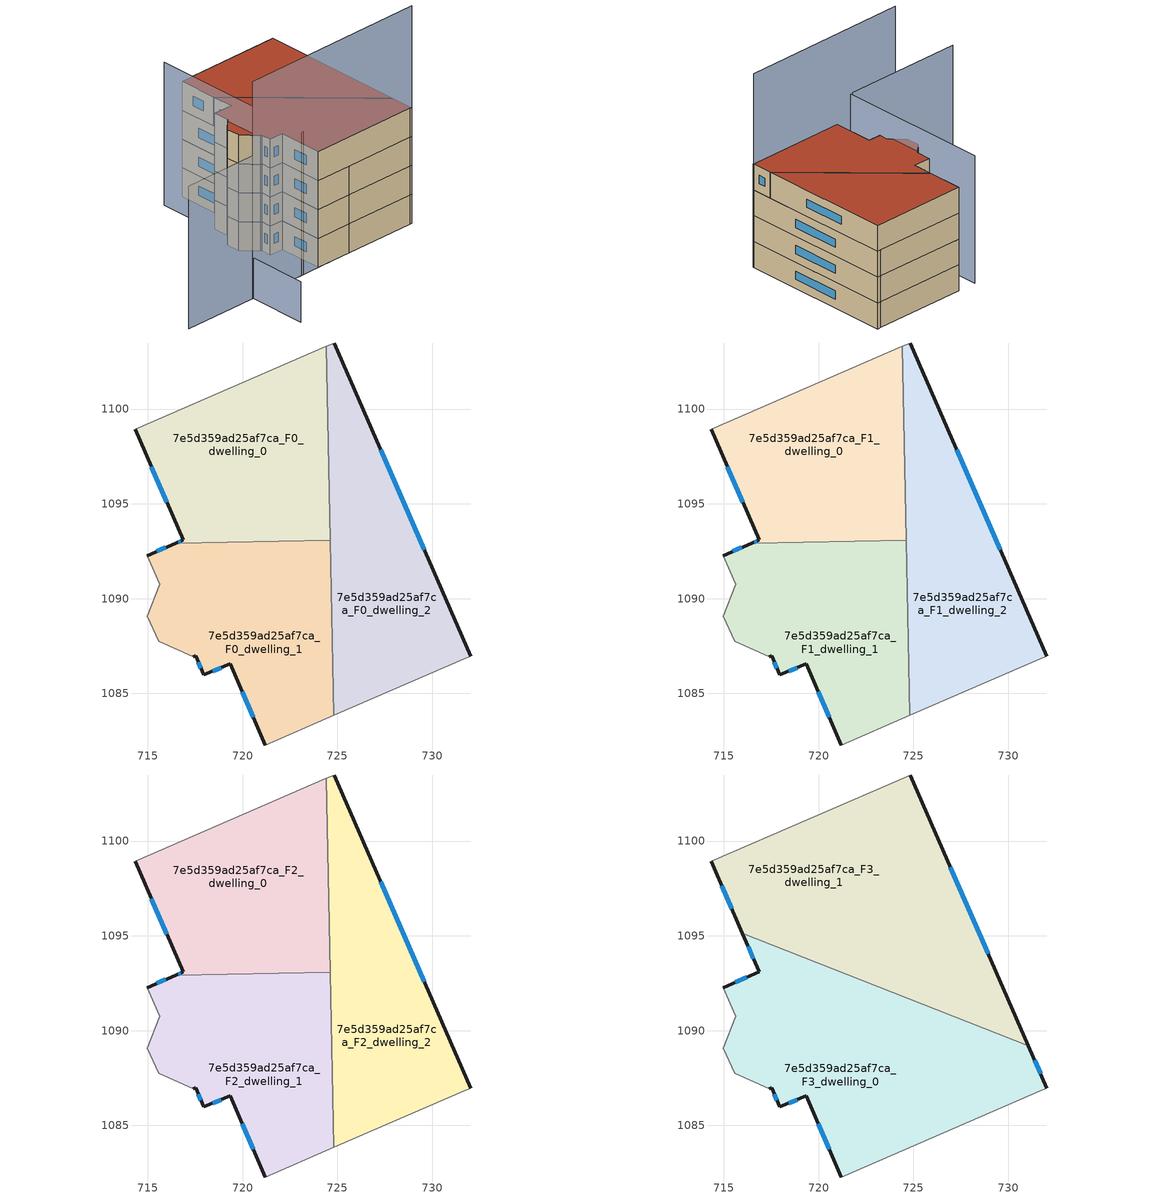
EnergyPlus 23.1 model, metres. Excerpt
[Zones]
7e5d359ad25af7ca_F0_dwelling_0
 floor ground (EU_floor_Construction): 724.41,1103.3 724.61,1093.08 716.46,1092.92 716.86,1093.1 714.33,1098.93 z0
 wall outside (EU_wall_Construction): 714.33,1098.93 716.86,1093.1 716.46,1092.92 z0:3
 wall to 7e5d359ad25af7ca_F0_dwelling_1 (EU_wall_Construction): 716.46,1092.92 724.61,1093.08 z0:3
 wall adiabatic (EU_wall_Construction): 724.41,1103.3 714.33,1098.93 z0:3
 wall to 7e5d359ad25af7ca_F0_dwelling_2 (EU_wall_Construction): 724.61,1093.08 724.41,1103.3 z0:3
 window (EU_Window_Construction): 716.73,1093.04 716.6,1092.98 / 715.19,1096.95 716,1095.08 z1.02:1.98
7e5d359ad25af7ca_F0_dwelling_1
 floor ground (EU_floor_Construction): 724.61,1093.08 724.8,1083.83 721.21,1082.28 719.34,1086.55 717.94,1085.98 717.53,1086.99 717.4,1086.94 715.58,1087.75 714.96,1089.06 715.63,1090.75 714.96,1092.27 716.46,1092.92 z0
 wall outside (EU_wall_Construction): 717.4,1086.94 717.53,1086.99 717.94,1085.98 719.34,1086.55 721.21,1082.28 / 716.46,1092.92 714.96,1092.27 z0:3
 wall adiabatic (EU_wall_Construction): 714.96,1092.27 715.63,1090.75 714.96,1089.06 715.58,1087.75 717.4,1086.94 / 721.21,1082.28 724.8,1083.83 z0:3
 wall to 7e5d359ad25af7ca_F0_dwelling_2 (EU_wall_Construction): 724.8,1083.83 724.61,1093.08 z0:3
 window (EU_Window_Construction): 719.98,1085.1 720.57,1083.73 / 718.42,1086.17 718.87,1086.36 / 717.67,1086.65 717.8,1086.32 / 715.95,1092.7 715.47,1092.49 z1.02:1.98
7e5d359ad25af7ca_F0_dwelling_2
 floor ground (EU_floor_Construction): 724.84,1103.49 732.04,1086.96 731.81,1086.88 724.8,1083.83 724.41,1103.3 z0
 wall outside (EU_wall_Construction): 732.04,1086.96 724.84,1103.49 z0:3
 wall adiabatic (EU_wall_Construction): 724.8,1083.83 731.81,1086.88 732.04,1086.96 / 724.84,1103.49 724.41,1103.3 z0:3
 window (EU_Window_Construction): 729.59,1092.59 727.29,1097.86 z1.02:1.98
7e5d359ad25af7ca_F1_dwelling_0
 floor to 7e5d359ad25af7ca_F0_dwelling_0 (EU_floor_Construction): 724.41,1103.3 724.61,1093.08 716.46,1092.92 716.86,1093.1 714.33,1098.93 z3
 wall outside (EU_wall_Construction): 714.33,1098.93 716.86,1093.1 716.46,1092.92 z3:6
 wall to 7e5d359ad25af7ca_F1_dwelling_1 (EU_wall_Construction): 716.46,1092.92 724.61,1093.08 z3:6
 wall adiabatic (EU_wall_Construction): 724.41,1103.3 714.33,1098.93 z3:6
 wall to 7e5d359ad25af7ca_F1_dwelling_2 (EU_wall_Construction): 724.61,1093.08 724.41,1103.3 z3:6
 window (EU_Window_Construction): 716.73,1093.04 716.6,1092.98 / 715.19,1096.95 716,1095.08 z4.02:4.98
7e5d359ad25af7ca_F1_dwelling_1
 floor to 7e5d359ad25af7ca_F0_dwelling_1 (EU_floor_Construction): 724.61,1093.08 724.8,1083.83 721.21,1082.28 719.34,1086.55 717.94,1085.98 717.53,1086.99 717.4,1086.94 715.58,1087.75 714.96,1089.06 715.63,1090.75 714.96,1092.27 716.46,1092.92 z3
 wall outside (EU_wall_Construction): 717.4,1086.94 717.53,1086.99 717.94,1085.98 719.34,1086.55 721.21,1082.28 / 716.46,1092.92 714.96,1092.27 z3:6
 wall adiabatic (EU_wall_Construction): 714.96,1092.27 715.63,1090.75 714.96,1089.06 715.58,1087.75 717.4,1086.94 / 721.21,1082.28 724.8,1083.83 z3:6
 wall to 7e5d359ad25af7ca_F1_dwelling_2 (EU_wall_Construction): 724.8,1083.83 724.61,1093.08 z3:6
 window (EU_Window_Construction): 719.98,1085.1 720.57,1083.73 / 718.42,1086.17 718.87,1086.36 / 717.67,1086.65 717.8,1086.32 / 715.95,1092.7 715.47,1092.49 z4.02:4.98
7e5d359ad25af7ca_F1_dwelling_2
 floor to 7e5d359ad25af7ca_F0_dwelling_2 (EU_floor_Construction): 724.84,1103.49 732.04,1086.96 731.81,1086.88 724.8,1083.83 724.41,1103.3 z3
 wall outside (EU_wall_Construction): 732.04,1086.96 724.84,1103.49 z3:6
 wall adiabatic (EU_wall_Construction): 724.8,1083.83 731.81,1086.88 732.04,1086.96 / 724.84,1103.49 724.41,1103.3 z3:6
 window (EU_Window_Construction): 729.59,1092.59 727.29,1097.86 z4.02:4.98
7e5d359ad25af7ca_F2_dwelling_0
 floor to 7e5d359ad25af7ca_F1_dwelling_0 (EU_floor_Construction): 724.41,1103.3 724.61,1093.08 716.46,1092.92 716.86,1093.1 714.33,1098.93 z6
 wall outside (EU_wall_Construction): 714.33,1098.93 716.86,1093.1 716.46,1092.92 z6:9
 wall to 7e5d359ad25af7ca_F2_dwelling_1 (EU_wall_Construction): 716.46,1092.92 724.61,1093.08 z6:9
 wall adiabatic (EU_wall_Construction): 724.41,1103.3 714.33,1098.93 z6:9
 wall to 7e5d359ad25af7ca_F2_dwelling_2 (EU_wall_Construction): 724.61,1093.08 724.41,1103.3 z6:9
 window (EU_Window_Construction): 716.73,1093.04 716.6,1092.98 / 715.19,1096.95 716,1095.08 z7.02:7.98
7e5d359ad25af7ca_F2_dwelling_1
 floor to 7e5d359ad25af7ca_F1_dwelling_1 (EU_floor_Construction): 724.61,1093.08 724.8,1083.83 721.21,1082.28 719.34,1086.55 717.94,1085.98 717.53,1086.99 717.4,1086.94 715.58,1087.75 714.96,1089.06 715.63,1090.75 714.96,1092.27 716.46,1092.92 z6
 wall outside (EU_wall_Construction): 717.4,1086.94 717.53,1086.99 717.94,1085.98 719.34,1086.55 721.21,1082.28 / 716.46,1092.92 714.96,1092.27 z6:9
 wall adiabatic (EU_wall_Construction): 714.96,1092.27 715.63,1090.75 714.96,1089.06 715.58,1087.75 717.4,1086.94 / 721.21,1082.28 724.8,1083.83 z6:9
 wall to 7e5d359ad25af7ca_F2_dwelling_2 (EU_wall_Construction): 724.8,1083.83 724.61,1093.08 z6:9
 window (EU_Window_Construction): 719.98,1085.1 720.57,1083.73 / 718.42,1086.17 718.87,1086.36 / 717.67,1086.65 717.8,1086.32 / 715.95,1092.7 715.47,1092.49 z7.02:7.98
7e5d359ad25af7ca_F2_dwelling_2
 floor to 7e5d359ad25af7ca_F1_dwelling_2 (EU_floor_Construction): 724.84,1103.49 732.04,1086.96 731.81,1086.88 724.8,1083.83 724.41,1103.3 z6
 wall outside (EU_wall_Construction): 732.04,1086.96 724.84,1103.49 z6:9
 wall adiabatic (EU_wall_Construction): 724.8,1083.83 731.81,1086.88 732.04,1086.96 / 724.84,1103.49 724.41,1103.3 z6:9
 window (EU_Window_Construction): 729.59,1092.59 727.29,1097.86 z7.02:7.98
7e5d359ad25af7ca_F3_dwelling_0
 floor to 7e5d359ad25af7ca_F2_dwelling_1 (EU_floor_Construction): 724.64,1091.74 724.79,1083.83 721.21,1082.28 719.34,1086.55 717.94,1085.98 717.53,1086.99 717.4,1086.94 715.58,1087.75 714.96,1089.06 715.63,1090.75 714.96,1092.27 716.46,1092.92 721.38,1093.02 z9
 floor to 7e5d359ad25af7ca_F2_dwelling_0 (EU_floor_Construction): 721.38,1093.02 716.46,1092.92 716.86,1093.1 715.97,1095.15 z9
 floor to 7e5d359ad25af7ca_F2_dwelling_2 (EU_floor_Construction): 731.06,1089.21 732.04,1086.96 731.81,1086.88 724.79,1083.83 724.64,1091.74 z9
 wall outside (EU_wall_Construction): 717.4,1086.94 717.53,1086.99 717.94,1085.98 719.34,1086.55 721.21,1082.28 / 715.97,1095.15 716.86,1093.1 714.96,1092.27 / 732.04,1086.96 731.06,1089.21 z9:12
 wall adiabatic (EU_wall_Construction): 721.21,1082.28 731.81,1086.88 732.04,1086.96 / 714.96,1092.27 715.63,1090.75 714.96,1089.06 715.58,1087.75 717.4,1086.94 z9:12
 wall to 7e5d359ad25af7ca_F3_dwelling_1 (EU_wall_Construction): 731.06,1089.21 715.97,1095.15 z9:12
 window (EU_Window_Construction): 719.98,1085.1 720.57,1083.73 / 718.42,1086.17 718.87,1086.36 / 717.67,1086.65 717.8,1086.32 / 716.22,1092.82 715.61,1092.55 / 716.28,1094.45 716.56,1093.8 / 731.71,1087.73 731.4,1088.45 z10.02:10.98
 roof outside (EU_roof_Construction): 731.81,1086.88 732.04,1086.96 731.06,1089.21 715.97,1095.15 716.86,1093.1 714.96,1092.27 715.63,1090.75 714.96,1089.06 715.58,1087.75 717.4,1086.94 717.53,1086.99 717.94,1085.98 719.34,1086.55 721.21,1082.28 z12
7e5d359ad25af7ca_F3_dwelling_1
 floor to 7e5d359ad25af7ca_F2_dwelling_0 (EU_floor_Construction): 724.41,1103.3 724.61,1093.08 721.38,1093.02 715.97,1095.15 714.33,1098.93 z9
 floor to 7e5d359ad25af7ca_F2_dwelling_2 (EU_floor_Construction): 724.84,1103.49 731.06,1089.21 724.64,1091.74 724.41,1103.3 z9
 floor to 7e5d359ad25af7ca_F2_dwelling_1 (EU_floor_Construction): 724.61,1093.08 724.64,1091.74 721.38,1093.02 z9
 wall outside (EU_wall_Construction): 714.33,1098.93 715.97,1095.15 / 731.06,1089.21 724.84,1103.49 z9:12
 wall adiabatic (EU_wall_Construction): 724.84,1103.49 714.33,1098.93 z9:12
 window (EU_Window_Construction): 714.89,1097.65 715.41,1096.44 / 728.95,1094.07 726.96,1098.63 z10.02:10.98
 roof outside (EU_roof_Construction): 731.06,1089.21 724.84,1103.49 714.33,1098.93 715.97,1095.15 z12
shading: 713.6,1078.94 732.05,1087.03 z0:22.5; 713.66,1079 716.12,1073.33 z0:4.2; 712.26,1098.07 719.47,1081.51 / 719.47,1081.51 706.17,1075.72 z0:14.8
[Building]
EU S2 Campaign: North Axis=0; Terrain=City; Solar Distribution=FullExterior
[Site:Location]
Vienna: Latitude=48; Longitude=16.5; Time Zone=1; Elevation=183
[SizingPeriod:WeatherFileDays]
AnnualSizingPeriod: Begin Month=1; Begin Day of Month=1; End Month=12; End Day of Month=31; Day of Week for Start Day=Monday; Use Weather File Daylight Saving Period=No; Use Weather File Rain and Snow Indicators=No
[MATERIAL]
EU_InternalMass_Material: Roughness=MediumRough; Thickness=0.1; Conductivity=1; Density=1800; Specific Heat=900; Thermal Absorptance=0.9; Solar Absorptance=0.7; Visible Absorptance=0.7
[MATERIAL:NOMASS] Roughness=MediumRough; Thermal Absorptance=0.9; Solar Absorptance=0.7; Visible Absorptance=0.7
Name | Thermal Resistance
EU_wall_NoMass | 0.942466
EU_roof_NoMass | 0.551687
EU_floor_NoMass | 0.66527
[WINDOWMATERIAL:SIMPLEGLAZINGSYSTEM]
EU_Window_SimpleGlazing: UFactor=2.03367; Solar Heat Gain Coefficient=0.65; Visible Transmittance=0.65
[CONSTRUCTION]
EU_wall_Construction: EU_wall_NoMass
EU_roof_Construction: EU_roof_NoMass
EU_floor_Construction: EU_floor_NoMass
EU_Window_Construction: EU_Window_SimpleGlazing
EU_InternalMass_Construction: EU_InternalMass_Material
[ZONE] Type=1; Multiplier=1; Ceiling Height=autocalculate; Floor Area=autocalculate; Part of Total Floor Area=Yes
Name | Volume
7e5d359ad25af7ca_F0_dwelling_0; 7e5d359ad25af7ca_F1_dwelling_0; 7e5d359ad25af7ca_F2_dwelling_0 | 225.761
7e5d359ad25af7ca_F3_dwelling_0 | 338.67
7e5d359ad25af7ca_F0_dwelling_1; 7e5d359ad25af7ca_F1_dwelling_1; 7e5d359ad25af7ca_F2_dwelling_1 | 225.773
7e5d359ad25af7ca_F3_dwelling_1 | 338.631
7e5d359ad25af7ca_F0_dwelling_2; 7e5d359ad25af7ca_F1_dwelling_2; 7e5d359ad25af7ca_F2_dwelling_2 | 225.77
[INTERNALMASS] Construction=EU_InternalMass_Construction
Name | Zone or ZoneList | Surface Area
7e5d359ad25af7ca_F0_dwelling_0_EU_InternalMass | 7e5d359ad25af7ca_F0_dwelling_0 | 75.2544
7e5d359ad25af7ca_F0_dwelling_1_EU_InternalMass | 7e5d359ad25af7ca_F0_dwelling_1 | 75.2577
7e5d359ad25af7ca_F0_dwelling_2_EU_InternalMass | 7e5d359ad25af7ca_F0_dwelling_2 | 75.257
7e5d359ad25af7ca_F1_dwelling_0_EU_InternalMass | 7e5d359ad25af7ca_F1_dwelling_0 | 75.2544
7e5d359ad25af7ca_F1_dwelling_1_EU_InternalMass | 7e5d359ad25af7ca_F1_dwelling_1 | 75.2577
7e5d359ad25af7ca_F1_dwelling_2_EU_InternalMass | 7e5d359ad25af7ca_F1_dwelling_2 | 75.257
7e5d359ad25af7ca_F2_dwelling_0_EU_InternalMass | 7e5d359ad25af7ca_F2_dwelling_0 | 75.2544
7e5d359ad25af7ca_F2_dwelling_1_EU_InternalMass | 7e5d359ad25af7ca_F2_dwelling_1 | 75.2577
7e5d359ad25af7ca_F2_dwelling_2_EU_InternalMass | 7e5d359ad25af7ca_F2_dwelling_2 | 75.257
7e5d359ad25af7ca_F3_dwelling_0_EU_InternalMass | 7e5d359ad25af7ca_F3_dwelling_0 | 112.89
7e5d359ad25af7ca_F3_dwelling_1_EU_InternalMass | 7e5d359ad25af7ca_F3_dwelling_1 | 112.877
[OTHEREQUIPMENT] Fuel Type=Electricity; Design Level Calculation Method=Watts/Area; Power per Zone Floor Area=1; Fraction Latent=0; Fraction Radiant=0; Fraction Lost=0; Carbon Dioxide Generation Rate=0; EndUse Subcategory=EU_Step8_InternalGains
Name | Zone or ZoneList or Space or SpaceList | Schedule
EU_Step8_InternalGain_7e5d359ad25af7ca_F0_dwelling_0_f000 | 7e5d359ad25af7ca_F0_dwelling_0 | EU_Step8_GainSchedule_7e5d359ad25af7ca_F0_dwelling_0_f000
EU_Step8_InternalGain_7e5d359ad25af7ca_F0_dwelling_1_f000 | 7e5d359ad25af7ca_F0_dwelling_1 | EU_Step8_GainSchedule_7e5d359ad25af7ca_F0_dwelling_1_f000
EU_Step8_InternalGain_7e5d359ad25af7ca_F0_dwelling_2_f000 | 7e5d359ad25af7ca_F0_dwelling_2 | EU_Step8_GainSchedule_7e5d359ad25af7ca_F0_dwelling_2_f000
EU_Step8_InternalGain_7e5d359ad25af7ca_F1_dwelling_0_f000 | 7e5d359ad25af7ca_F1_dwelling_0 | EU_Step8_GainSchedule_7e5d359ad25af7ca_F1_dwelling_0_f000
EU_Step8_InternalGain_7e5d359ad25af7ca_F1_dwelling_1_f000 | 7e5d359ad25af7ca_F1_dwelling_1 | EU_Step8_GainSchedule_7e5d359ad25af7ca_F1_dwelling_1_f000
EU_Step8_InternalGain_7e5d359ad25af7ca_F1_dwelling_2_f000 | 7e5d359ad25af7ca_F1_dwelling_2 | EU_Step8_GainSchedule_7e5d359ad25af7ca_F1_dwelling_2_f000
EU_Step8_InternalGain_7e5d359ad25af7ca_F2_dwelling_0_f000 | 7e5d359ad25af7ca_F2_dwelling_0 | EU_Step8_GainSchedule_7e5d359ad25af7ca_F2_dwelling_0_f000
EU_Step8_InternalGain_7e5d359ad25af7ca_F2_dwelling_1_f000 | 7e5d359ad25af7ca_F2_dwelling_1 | EU_Step8_GainSchedule_7e5d359ad25af7ca_F2_dwelling_1_f000
EU_Step8_InternalGain_7e5d359ad25af7ca_F2_dwelling_2_f000 | 7e5d359ad25af7ca_F2_dwelling_2 | EU_Step8_GainSchedule_7e5d359ad25af7ca_F2_dwelling_2_f000
EU_Step8_InternalGain_7e5d359ad25af7ca_F3_dwelling_0_f000 | 7e5d359ad25af7ca_F3_dwelling_0 | EU_Step8_GainSchedule_7e5d359ad25af7ca_F3_dwelling_0_f000
EU_Step8_InternalGain_7e5d359ad25af7ca_F3_dwelling_1_f000 | 7e5d359ad25af7ca_F3_dwelling_1 | EU_Step8_GainSchedule_7e5d359ad25af7ca_F3_dwelling_1_f000
[ZONEVENTILATION:DESIGNFLOWRATE] Schedule=EU_AlwaysOn; Design Flow Rate Calculation Method=AirChanges/Hour; Air Changes per Hour=0.530523; Ventilation Type=Natural; Fan Pressure Rise=0; Fan Total Efficiency=1; Constant Term Coefficient=1; Temperature Term Coefficient=0; Velocity Term Coefficient=0; Velocity Squared Term Coefficient=0; Minimum Indoor Temperature=-100; Maximum Indoor Temperature=100; Delta Temperature=-100; Minimum Outdoor Temperature=-100; Maximum Outdoor Temperature=100; Maximum Wind Speed=40
Name | Zone or ZoneList or Space or SpaceList
EU_ConstantAir_7e5d359ad25af7ca_F0_dwelling_0 | 7e5d359ad25af7ca_F0_dwelling_0
EU_ConstantAir_7e5d359ad25af7ca_F0_dwelling_1 | 7e5d359ad25af7ca_F0_dwelling_1
EU_ConstantAir_7e5d359ad25af7ca_F0_dwelling_2 | 7e5d359ad25af7ca_F0_dwelling_2
EU_ConstantAir_7e5d359ad25af7ca_F1_dwelling_0 | 7e5d359ad25af7ca_F1_dwelling_0
EU_ConstantAir_7e5d359ad25af7ca_F1_dwelling_1 | 7e5d359ad25af7ca_F1_dwelling_1
EU_ConstantAir_7e5d359ad25af7ca_F1_dwelling_2 | 7e5d359ad25af7ca_F1_dwelling_2
EU_ConstantAir_7e5d359ad25af7ca_F2_dwelling_0 | 7e5d359ad25af7ca_F2_dwelling_0
EU_ConstantAir_7e5d359ad25af7ca_F2_dwelling_1 | 7e5d359ad25af7ca_F2_dwelling_1
EU_ConstantAir_7e5d359ad25af7ca_F2_dwelling_2 | 7e5d359ad25af7ca_F2_dwelling_2
EU_ConstantAir_7e5d359ad25af7ca_F3_dwelling_0 | 7e5d359ad25af7ca_F3_dwelling_0
EU_ConstantAir_7e5d359ad25af7ca_F3_dwelling_1 | 7e5d359ad25af7ca_F3_dwelling_1
[HVACTEMPLATE:THERMOSTAT] Constant Heating Setpoint=20; Constant Cooling Setpoint=50
EU_HeatOnly_7e5d359ad25af7ca_F0_dwelling_0; EU_HeatOnly_7e5d359ad25af7ca_F0_dwelling_1; EU_HeatOnly_7e5d359ad25af7ca_F0_dwelling_2; EU_HeatOnly_7e5d359ad25af7ca_F1_dwelling_0; EU_HeatOnly_7e5d359ad25af7ca_F1_dwelling_1; EU_HeatOnly_7e5d359ad25af7ca_F1_dwelling_2; EU_HeatOnly_7e5d359ad25af7ca_F2_dwelling_0; EU_HeatOnly_7e5d359ad25af7ca_F2_dwelling_1; EU_HeatOnly_7e5d359ad25af7ca_F2_dwelling_2; EU_HeatOnly_7e5d359ad25af7ca_F3_dwelling_0; EU_HeatOnly_7e5d359ad25af7ca_F3_dwelling_1
[HVACTEMPLATE:ZONE:IDEALLOADSAIRSYSTEM] System Availability Schedule=EU_AlwaysOn; Maximum Heating Supply Air Temperature=50; Minimum Cooling Supply Air Temperature=13; Maximum Heating Supply Air Humidity Ratio=0.0156; Minimum Cooling Supply Air Humidity Ratio=0.0077; Heating Limit=NoLimit; Cooling Limit=NoLimit; Heating Availability Schedule=EU_AlwaysOn; Cooling Availability Schedule=EU_CoolingOff; Dehumidification Control Type=ConstantSensibleHeatRatio; Cooling Sensible Heat Ratio=0.7; Dehumidification Setpoint=60; Humidification Control Type=None; Humidification Setpoint=30; Outdoor Air Method=None; Outdoor Air Flow Rate per Person=0.00944; Outdoor Air Flow Rate per Zone Floor Area=0; Outdoor Air Flow Rate per Zone=0; Demand Controlled Ventilation Type=None; Outdoor Air Economizer Type=NoEconomizer; Heat Recovery Type=None; Sensible Heat Recovery Effectiveness=0.7; Latent Heat Recovery Effectiveness=0.65
Name | Template Thermostat
7e5d359ad25af7ca_F0_dwelling_0 | EU_HeatOnly_7e5d359ad25af7ca_F0_dwelling_0
7e5d359ad25af7ca_F0_dwelling_1 | EU_HeatOnly_7e5d359ad25af7ca_F0_dwelling_1
7e5d359ad25af7ca_F0_dwelling_2 | EU_HeatOnly_7e5d359ad25af7ca_F0_dwelling_2
7e5d359ad25af7ca_F1_dwelling_0 | EU_HeatOnly_7e5d359ad25af7ca_F1_dwelling_0
7e5d359ad25af7ca_F1_dwelling_1 | EU_HeatOnly_7e5d359ad25af7ca_F1_dwelling_1
7e5d359ad25af7ca_F1_dwelling_2 | EU_HeatOnly_7e5d359ad25af7ca_F1_dwelling_2
7e5d359ad25af7ca_F2_dwelling_0 | EU_HeatOnly_7e5d359ad25af7ca_F2_dwelling_0
7e5d359ad25af7ca_F2_dwelling_1 | EU_HeatOnly_7e5d359ad25af7ca_F2_dwelling_1
7e5d359ad25af7ca_F2_dwelling_2 | EU_HeatOnly_7e5d359ad25af7ca_F2_dwelling_2
7e5d359ad25af7ca_F3_dwelling_0 | EU_HeatOnly_7e5d359ad25af7ca_F3_dwelling_0
7e5d359ad25af7ca_F3_dwelling_1 | EU_HeatOnly_7e5d359ad25af7ca_F3_dwelling_1
[SIZING:ZONE] Zone Cooling Design Supply Air Temperature Input Method=SupplyAirTemperature; Zone Cooling Design Supply Air Temperature=13; Zone Heating Design Supply Air Temperature Input Method=SupplyAirTemperature; Zone Heating Design Supply Air Temperature=50; Zone Cooling Design Supply Air Humidity Ratio=0.008; Zone Heating Design Supply Air Humidity Ratio=0.008; Cooling Design Air Flow Method=DesignDay; Cooling Design Air Flow Rate=0; Cooling Minimum Air Flow per Zone Floor Area=0.000762; Cooling Minimum Air Flow=0; Cooling Minimum Air Flow Fraction=0.2; Heating Design Air Flow Method=DesignDay; Heating Design Air Flow Rate=0; Heating Maximum Air Flow per Zone Floor Area=0.002032; Heating Maximum Air Flow=0.141576; Heating Maximum Air Flow Fraction=0.3; Account for Dedicated Outdoor Air System=No; Dedicated Outdoor Air System Control Strategy=NeutralSupplyAir; Dedicated Outdoor Air Low Setpoint Temperature for Design=autosize; Dedicated Outdoor Air High Setpoint Temperature for Design=autosize; Zone Load Sizing Method=Sensible Load Only No Latent Load; Zone Latent Cooling Design Supply Air Humidity Ratio Input Method=HumidityRatioDifference; Zone Cooling Design Supply Air Humidity Ratio Difference=0.005; Zone Latent Heating Design Supply Air Humidity Ratio Input Method=HumidityRatioDifference; Zone Humidification Design Supply Air Humidity Ratio Difference=0.005
7e5d359ad25af7ca_F0_dwelling_0; 7e5d359ad25af7ca_F0_dwelling_1; 7e5d359ad25af7ca_F0_dwelling_2; 7e5d359ad25af7ca_F1_dwelling_0; 7e5d359ad25af7ca_F1_dwelling_1; 7e5d359ad25af7ca_F1_dwelling_2; 7e5d359ad25af7ca_F2_dwelling_0; 7e5d359ad25af7ca_F2_dwelling_1; 7e5d359ad25af7ca_F2_dwelling_2; 7e5d359ad25af7ca_F3_dwelling_0; 7e5d359ad25af7ca_F3_dwelling_1
[SCHEDULE:CONSTANT]
Name | Hourly Value
EU_AlwaysOn | 1
EU_CoolingOff | 0
[SCHEDULE:FILE] Column Number=1; Rows to Skip at Top=0; Number of Hours of Data=8760; Column Separator=Comma; Interpolate to Timestep=No; Minutes per Item=60; Adjust Schedule for Daylight Savings=Yes
Name | File
EU_Step8_GainSchedule_7e5d359ad25af7ca_F0_dwelling_0_f000 | ../../schedules/7e5d359ad25af7ca/7e5d359ad25af7ca_F0_dwelling_0_f000_gain.csv
EU_Step8_GainSchedule_7e5d359ad25af7ca_F0_dwelling_1_f000 | ../../schedules/7e5d359ad25af7ca/7e5d359ad25af7ca_F0_dwelling_1_f000_gain.csv
EU_Step8_GainSchedule_7e5d359ad25af7ca_F0_dwelling_2_f000 | ../../schedules/7e5d359ad25af7ca/7e5d359ad25af7ca_F0_dwelling_2_f000_gain.csv
EU_Step8_GainSchedule_7e5d359ad25af7ca_F1_dwelling_0_f000 | ../../schedules/7e5d359ad25af7ca/7e5d359ad25af7ca_F1_dwelling_0_f000_gain.csv
EU_Step8_GainSchedule_7e5d359ad25af7ca_F1_dwelling_1_f000 | ../../schedules/7e5d359ad25af7ca/7e5d359ad25af7ca_F1_dwelling_1_f000_gain.csv
EU_Step8_GainSchedule_7e5d359ad25af7ca_F1_dwelling_2_f000 | ../../schedules/7e5d359ad25af7ca/7e5d359ad25af7ca_F1_dwelling_2_f000_gain.csv
EU_Step8_GainSchedule_7e5d359ad25af7ca_F2_dwelling_0_f000 | ../../schedules/7e5d359ad25af7ca/7e5d359ad25af7ca_F2_dwelling_0_f000_gain.csv
EU_Step8_GainSchedule_7e5d359ad25af7ca_F2_dwelling_1_f000 | ../../schedules/7e5d359ad25af7ca/7e5d359ad25af7ca_F2_dwelling_1_f000_gain.csv
EU_Step8_GainSchedule_7e5d359ad25af7ca_F2_dwelling_2_f000 | ../../schedules/7e5d359ad25af7ca/7e5d359ad25af7ca_F2_dwelling_2_f000_gain.csv
EU_Step8_GainSchedule_7e5d359ad25af7ca_F3_dwelling_0_f000 | ../../schedules/7e5d359ad25af7ca/7e5d359ad25af7ca_F3_dwelling_0_f000_gain.csv
EU_Step8_GainSchedule_7e5d359ad25af7ca_F3_dwelling_1_f000 | ../../schedules/7e5d359ad25af7ca/7e5d359ad25af7ca_F3_dwelling_1_f000_gain.csv
